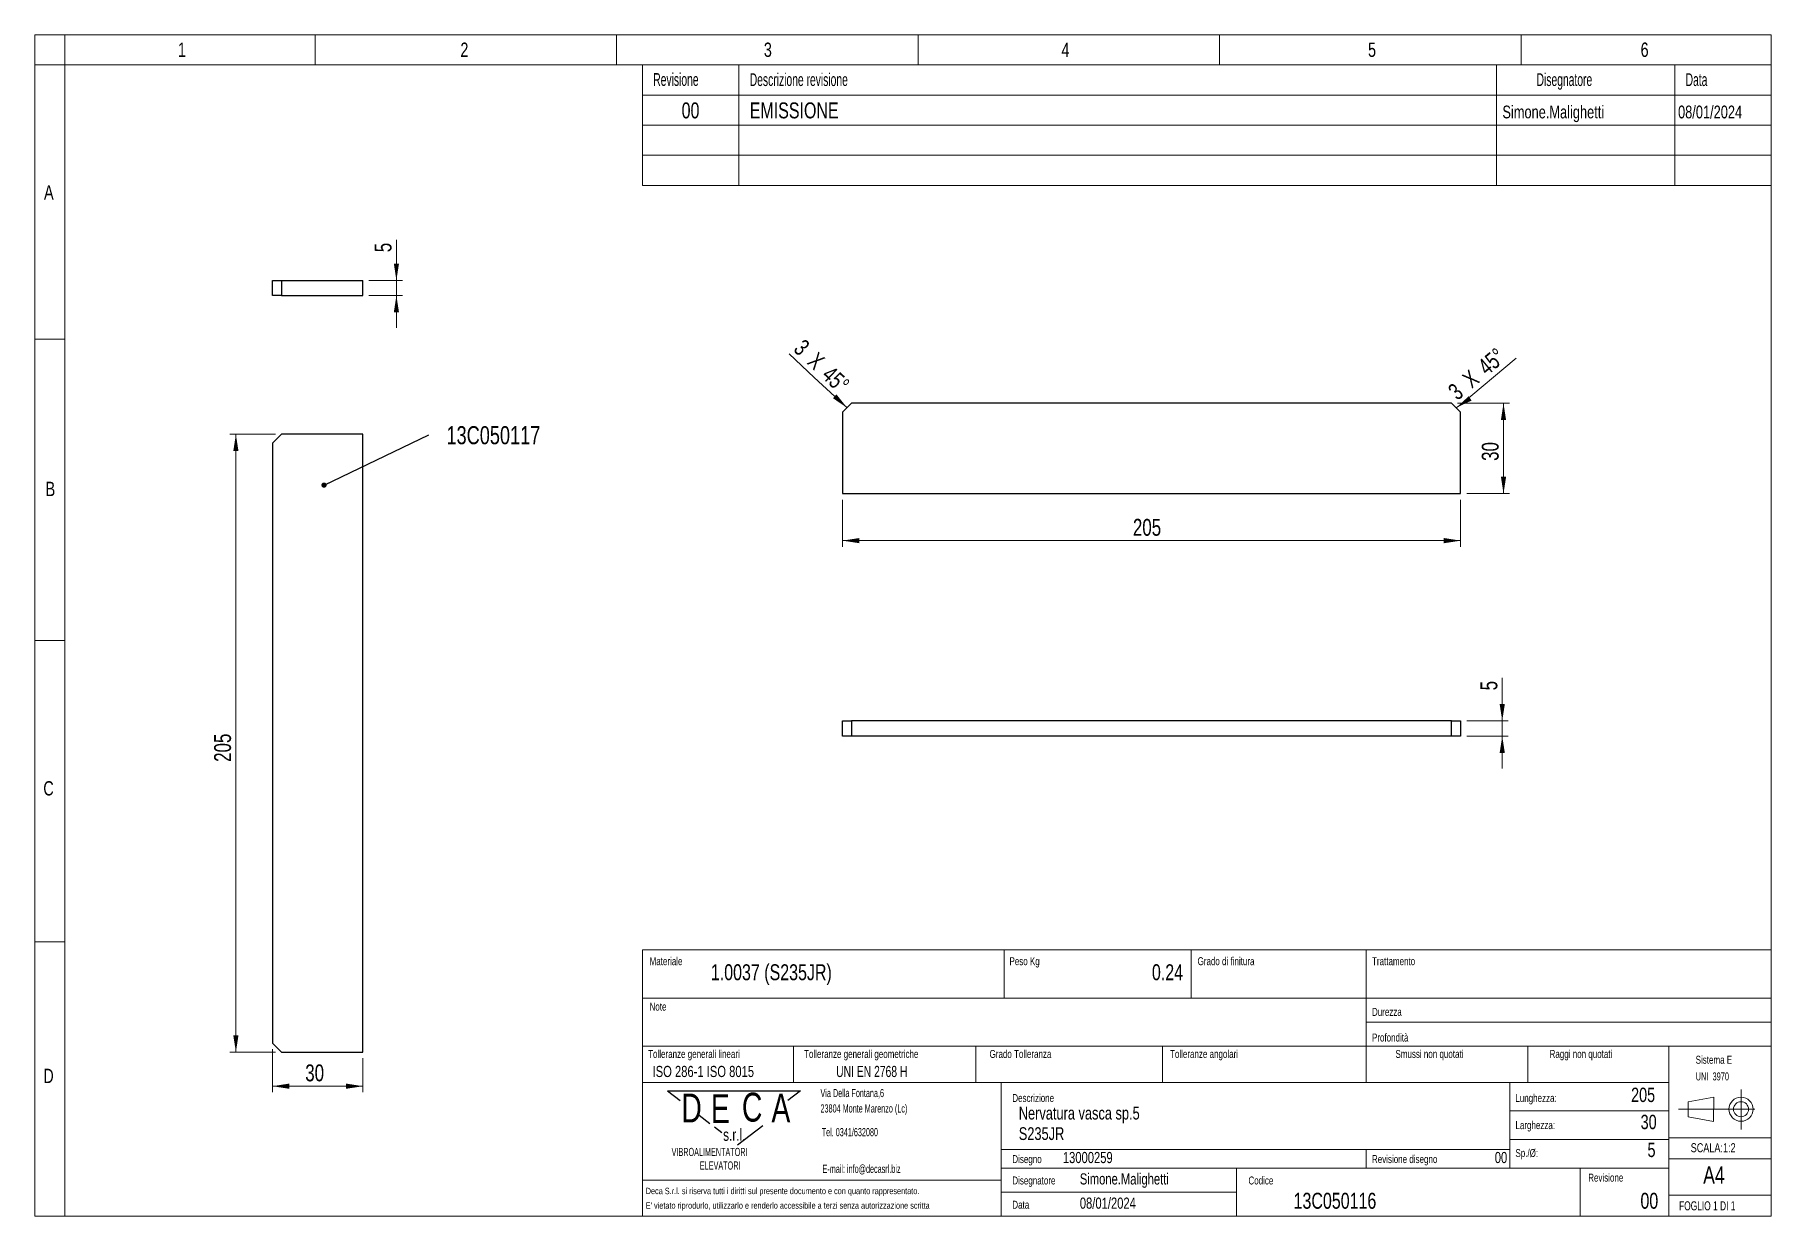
# Model space of a CAD drawing. Header units: millimetres. Extents: x 9 to 585, y 13 to 405.
import ezdxf

# ---------------------------------------------------------------- set-up
doc = ezdxf.new("R2010")
doc.units = ezdxf.units.MM
doc.header["$LTSCALE"] = 2
doc.linetypes.add('CENTERX2', pattern=[20.32, 12.7, -2.54, 2.54, -2.54])
doc.layers.add('FORMAT', color=7, linetype='Continuous')
doc.layers.add('TESTO', color=179, linetype='Continuous')
doc.styles.add('SLDTEXTSTYLE0', font='TXT', dxfattribs={"width": 0.75})
doc.styles.add('SLDTEXTSTYLE1', font='TXT', dxfattribs={"width": 0.605})
doc.styles.add('SLDTEXTSTYLE2', font='TXT', dxfattribs={"width": 0.732984})
doc.styles.add('SLDTEXTSTYLE3', font='TXT', dxfattribs={"width": 0.643617})
doc.styles.add('SLDTEXTSTYLE4', font='TXT', dxfattribs={"width": 0.694444})
doc.styles.add('SLDTEXTSTYLE5', font='TXT', dxfattribs={"width": 0.692308})
doc.dimstyles.new('SLDDIMSTYLE0', dxfattribs={"dimtxt": 5.6, "dimasz": 5.6, "dimexe": 0, "dimexo": 0.0625, "dimgap": 1.4, "dimtad": 1, "dimrnd": 1e-09, "dimzin": 12, "dimdsep": 46, "dimtxsty": 'SLDTEXTSTYLE0', "dimsah": 1, "dimcen": 0.09, "dimadec": 0, "dimazin": 3, "dimtfac": 1, "dimtofl": 0, "dimtmove": 0, "dimatfit": 3, "dimfxl": 1, "dimfrac": 2, "dimtolj": 1, "dimtzin": 12, "dimarcsym": 0})
doc.dimstyles.new('SLDDIMSTYLE1', dxfattribs={"dimtxt": 5.6, "dimasz": 5.6, "dimexe": 0, "dimexo": 0.0625, "dimgap": 1.4, "dimtad": 1, "dimrnd": 1e-09, "dimzin": 12, "dimdsep": 46, "dimtxsty": 'SLDTEXTSTYLE0', "dimsah": 1, "dimcen": 0.09, "dimadec": 0, "dimazin": 3, "dimtfac": 1, "dimtmove": 0, "dimatfit": 0, "dimfxl": 1, "dimfrac": 2, "dimtolj": 1, "dimtzin": 12, "dimarcsym": 0})
doc.dimstyles.new('SLDDIMSTYLE2', dxfattribs={"dimtxt": 0.18, "dimasz": 1.723077, "dimexe": 0, "dimexo": 0.0625, "dimgap": 0, "dimtad": 0, "dimtih": 1, "dimtoh": 1, "dimdec": 0, "dimrnd": 1e-09, "dimzin": 0, "dimdsep": 46, "dimtxsty": 'Standard', "dimblk1": 'DOT', "dimblk2": 'DOT', "dimsah": 1, "dimcen": 0.09, "dimadec": 0, "dimazin": 0, "dimtfac": 1.723077, "dimtdec": 0, "dimtofl": 0, "dimtmove": 0, "dimatfit": 3, "dimldrblk": 'DOT', "dimfxl": 1, "dimfrac": 2, "dimtolj": 1, "dimtzin": 0, "dimarcsym": 0})

# ---------------------------------------------------------------- blocks, each defined once
blk = doc.blocks.new('_D')
at = {"color": 7, "linetype": 'Continuous', "lineweight": 0}
for p, q in [((276.98, 250.94), (276.98, 235.35)), ((481.98, 250.94), (481.98, 235.35)), ((276.98, 237.35), (481.98, 237.35))]:
    blk.add_line(p, q, dxfattribs=at)
at = {"color": 7, "linetype": 'Continuous', "lineweight": 18}
for points in [[(276.98, 237.35), (282.58, 236.49), (282.58, 238.22)], [(481.98, 237.35), (476.38, 238.22), (476.38, 236.49)]]:
    blk.add_solid(points, dxfattribs=at)
at = {"color": 7, "linetype": 'Continuous', "lineweight": 18, "insert": (373.27, 244.57), "char_height": 5.6, "attachment_point": 1, "style": 'SLDTEXTSTYLE0'}
blk.add_mtext('205', dxfattribs=at)
blk = doc.blocks.new('_D_1')
at = {"color": 7, "linetype": 'Continuous', "lineweight": 0}
for p, q in [((480.98, 282.94), (498.2, 282.94)), ((496.2, 282.94), (496.2, 252.94)), ((483.98, 252.94), (498.2, 252.94))]:
    blk.add_line(p, q, dxfattribs=at)
at = {"color": 7, "linetype": 'Continuous', "lineweight": 18}
for points in [[(496.2, 282.94), (495.34, 277.34), (497.06, 277.34)], [(496.2, 252.94), (497.06, 258.54), (495.34, 258.54)]]:
    blk.add_solid(points, dxfattribs=at)
at = {"color": 7, "linetype": 'Continuous', "lineweight": 18, "insert": (488.98, 263.81), "char_height": 5.6, "attachment_point": 1, "rotation": 90, "style": 'SLDTEXTSTYLE0'}
blk.add_mtext('30', dxfattribs=at)
blk = doc.blocks.new('SW_CHAMFER_DIMENSION_0')
at = {"color": 0, "linetype": 'Continuous', "lineweight": 0}
for p, q in [((8.28, -7.82), (0, 0)), ((19.2, -17.88), (8.28, -7.82))]:
    blk.add_line(p, q, dxfattribs=at)
at = {"color": 0, "linetype": 'Continuous', "lineweight": 18}
blk.add_solid([(19.2, -17.88), (15.67, -13.45), (14.5, -14.72)], dxfattribs=at)
at = {"color": 0, "linetype": 'Continuous', "lineweight": 18, "char_height": 5.6, "attachment_point": 1, "rotation": 316.63805, "style": 'SLDTEXTSTYLE0'}
for s, insert in [('3', (4.96, 5.25)), ('X', (9.49, 0.97)), ('45°', (14.28, -3.56))]:
    blk.add_mtext(s, dxfattribs=dict(at, insert=insert))
blk = doc.blocks.new('SW_CHAMFER_DIMENSION_1')
at = {"color": 0, "linetype": 'Continuous', "lineweight": 0}
for p, q in [((0, 0), (18.45, 15.49)), ((-1.47, -0.98), (0, 0))]:
    blk.add_line(p, q, dxfattribs=at)
at = {"color": 0, "linetype": 'Continuous', "lineweight": 18}
blk.add_solid([(-1.47, -0.98), (3.67, 1.41), (2.72, 2.84)], dxfattribs=at)
at = {"color": 0, "linetype": 'Continuous', "lineweight": 18, "char_height": 5.6, "attachment_point": 1, "rotation": 40.01715, "style": 'SLDTEXTSTYLE0'}
for s, insert in [('45°', (5.18, 13.78)), ('X', (0.14, 9.54)), ('3', (-4.64, 5.53))]:
    blk.add_mtext(s, dxfattribs=dict(at, insert=insert))
blk = doc.blocks.new('_D_2')
at = {"color": 7, "linetype": 'Continuous', "lineweight": 0}
for p, q in [((495.78, 177.53), (495.78, 191.81)), ((483.98, 177.53), (497.78, 177.53)), ((495.78, 177.53), (495.78, 172.53)), ((483.98, 172.53), (497.78, 172.53)), ((495.78, 172.53), (495.78, 161.76))]:
    blk.add_line(p, q, dxfattribs=at)
at = {"color": 7, "linetype": 'Continuous', "lineweight": 18}
for points in [[(495.78, 177.53), (496.64, 183.13), (494.92, 183.13)], [(495.78, 172.53), (494.92, 166.93), (496.64, 166.93)]]:
    blk.add_solid(points, dxfattribs=at)
at = {"color": 7, "linetype": 'Continuous', "lineweight": 18, "insert": (488.56, 187.68), "char_height": 5.6, "attachment_point": 1, "rotation": 90, "style": 'SLDTEXTSTYLE0'}
blk.add_mtext('5', dxfattribs=at)
blk = doc.blocks.new('_D_3')
at = {"color": 7, "linetype": 'Continuous', "lineweight": 0}
for p, q in [((88.88, 272.65), (73.74, 272.65)), ((75.74, 272.65), (75.74, 67.65)), ((88.88, 67.65), (73.74, 67.65))]:
    blk.add_line(p, q, dxfattribs=at)
at = {"color": 7, "linetype": 'Continuous', "lineweight": 18}
for points in [[(75.74, 272.65), (74.87, 267.05), (76.6, 267.05)], [(75.74, 67.65), (76.6, 73.25), (74.87, 73.25)]]:
    blk.add_solid(points, dxfattribs=at)
at = {"color": 7, "linetype": 'Continuous', "lineweight": 18, "insert": (68.52, 163.95), "char_height": 5.6, "attachment_point": 1, "rotation": 90, "style": 'SLDTEXTSTYLE0'}
blk.add_mtext('205', dxfattribs=at)
blk = doc.blocks.new('_D_4')
at = {"color": 7, "linetype": 'Continuous', "lineweight": 0}
for p, q in [((87.88, 68.65), (87.88, 54.35)), ((117.88, 65.65), (117.88, 54.35)), ((87.88, 56.35), (117.88, 56.35))]:
    blk.add_line(p, q, dxfattribs=at)
at = {"color": 7, "linetype": 'Continuous', "lineweight": 18}
for points in [[(87.88, 56.35), (93.48, 55.49), (93.48, 57.22)], [(117.88, 56.35), (112.28, 57.22), (112.28, 55.49)]]:
    blk.add_solid(points, dxfattribs=at)
at = {"color": 7, "linetype": 'Continuous', "lineweight": 18, "insert": (98.74, 63.57), "char_height": 5.6, "attachment_point": 1, "style": 'SLDTEXTSTYLE0'}
blk.add_mtext('30', dxfattribs=at)
blk = doc.blocks.new('SW_NOTE_0')
at = {"color": 0, "linetype": 'Continuous', "lineweight": 0, "insert": (21.45, 2.87), "char_height": 6, "attachment_point": 2, "style": 'SLDTEXTSTYLE0'}
blk.add_mtext('13C050117', dxfattribs=at)
blk = doc.blocks.new('_Dot')
at = {"color": 0, "linetype": 'ByBlock', "lineweight": -2}
blk.add_line((-0.5, 0), (-1, 0), dxfattribs=at)
at = {"color": 0, "linetype": 'ByBlock', "const_width": 0.5}
blk.add_lwpolyline([(-0.25, 0, 1), (0.25, 0, 1)], format="xyb", close=True, dxfattribs=at)
blk = doc.blocks.new('_D_5')
at = {"color": 7, "linetype": 'Continuous', "lineweight": 0}
for p, q in [((128.98, 323.69), (128.98, 337.18)), ((119.88, 323.69), (130.98, 323.69)), ((128.98, 318.69), (128.98, 323.69)), ((119.88, 318.69), (130.98, 318.69)), ((128.98, 318.69), (128.98, 307.92))]:
    blk.add_line(p, q, dxfattribs=at)
at = {"color": 7, "linetype": 'Continuous', "lineweight": 18}
for points in [[(128.98, 323.69), (129.84, 329.29), (128.12, 329.29)], [(128.98, 318.69), (128.12, 313.09), (129.84, 313.09)]]:
    blk.add_solid(points, dxfattribs=at)
at = {"color": 7, "linetype": 'Continuous', "lineweight": 18, "insert": (121.76, 333.04), "char_height": 5.6, "attachment_point": 1, "rotation": 90, "style": 'SLDTEXTSTYLE0'}
blk.add_mtext('5', dxfattribs=at)

msp = doc.modelspace()

# ---------------------------------------------------------------- linework, layer by layer
at = {"color": 7, "linetype": 'Continuous', "lineweight": 18}
for p, q in [((9.014, 395.197), (9.014, 405.197)), ((9.014, 405.197), (19.014, 405.197)), ((19.014, 405.197), (585.014, 405.197)), ((19.014, 395.197), (19.014, 405.197)), ((102.014, 405.197), (102.014, 395.197)), ((202.014, 405.197), (202.014, 395.197)), ((302.014, 405.197), (302.014, 395.197)), ((402.014, 405.197), (402.014, 395.197)), ((502.014, 405.197), (502.014, 395.197)), ((585.014, 405.197), (585.014, 395.197)), ((9.014, 13.197), (9.014, 395.197)), ((9.014, 395.197), (19.014, 395.197)), ((19.014, 13.197), (19.014, 395.197)), ((19.014, 395.197), (585.014, 395.197)), ((585.014, 395.197), (210.614, 395.197)), ((210.614, 395.197), (585.014, 395.197)), ((210.614, 385.197), (210.614, 395.197)), ((210.614, 395.197), (585.014, 395.197)), ((242.614, 385.197), (242.614, 395.197)), ((493.838, 385.197), (493.838, 395.197)), ((553.014, 385.197), (553.014, 395.197)), ((585.014, 13.197), (585.014, 395.197)), ((585.014, 385.197), (585.014, 395.197)), ((585.014, 385.197), (585.014, 395.197)), ((210.614, 385.197), (585.014, 385.197)), ((210.614, 385.197), (210.614, 355.197)), ((242.614, 385.197), (242.614, 355.197)), ((493.838, 385.197), (493.838, 355.197)), ((553.014, 385.197), (553.014, 355.197)), ((585.014, 385.197), (585.014, 355.197)), ((585.014, 385.197), (585.014, 355.197)), ((210.614, 375.197), (585.014, 375.197)), ((210.614, 365.197), (585.014, 365.197)), ((210.614, 355.197), (585.014, 355.197)), ((19.014, 304.197), (9.014, 304.197)), ((19.014, 204.197), (9.014, 204.197)), ((19.014, 104.197), (9.014, 104.197)), ((210.592, 101.602), (210.592, 13.202)), ((210.592, 101.602), (584.993, 101.602)), ((330.592, 101.602), (330.592, 85.602)), ((392.592, 101.602), (392.592, 85.602)), ((450.592, 85.602), (450.592, 101.602)), ((584.993, 101.602), (584.993, 13.202)), ((585.014, 101.597), (585.014, 13.197)), ((210.592, 85.602), (584.993, 85.602)), ((450.592, 85.602), (450.592, 69.6)), ((450.592, 77.602), (584.993, 77.602)), ((210.592, 69.6), (584.993, 69.6)), ((260.725, 69.6), (260.725, 57.602)), ((321.12, 69.6), (321.12, 57.602)), ((383.081, 69.6), (383.081, 57.602)), ((450.625, 69.6), (450.625, 57.602)), ((504.216, 69.6), (504.216, 57.602)), ((550.992, 69.6), (550.992, 13.202)), ((210.592, 57.602), (329.592, 57.602)), ((329.592, 57.602), (329.592, 13.202)), ((329.592, 57.602), (550.992, 57.602)), ((498.254, 57.602), (498.254, 48.135)), ((565.943, 52.658), (557.434, 51.158)), ((565.943, 52.658), (565.902, 44.658)), ((498.254, 48.135), (498.254, 38.668)), ((498.254, 48.135), (550.992, 48.135)), ((557.434, 51.158), (557.434, 46.158)), ((565.902, 44.658), (557.434, 46.158)), ((329.592, 35.402), (498.254, 35.402)), ((450.625, 35.402), (450.625, 29.202)), ((498.254, 38.668), (498.254, 29.202)), ((498.254, 38.668), (550.992, 38.668)), ((550.992, 39.202), (584.993, 39.202)), ((550.993, 39.202), (584.993, 39.202)), ((550.993, 39.202), (550.993, 13.202)), ((329.592, 29.202), (550.992, 29.202)), ((407.634, 29.202), (407.634, 13.202)), ((521.605, 29.202), (521.605, 13.202)), ((550.993, 32.202), (584.993, 32.202)), ((210.592, 25.202), (329.723, 25.202)), ((407.634, 21.202), (329.592, 21.202)), ((550.993, 20.202), (584.993, 20.202)), ((9.014, 13.197), (19.014, 13.197)), ((19.014, 13.197), (585.014, 13.197)), ((210.592, 13.202), (584.993, 13.202)), ((210.593, 13.202), (584.993, 13.202)), ((210.614, 13.197), (585.014, 13.197))]:
    msp.add_line(p, q, dxfattribs=at)
at = {"color": 7, "linetype": 'Continuous', "lineweight": 25}
for p, q in [((87.88, 318.689), (87.88, 323.689)), ((87.88, 323.689), (90.88, 323.689)), ((90.88, 323.689), (90.88, 318.689)), ((90.88, 323.689), (117.88, 323.689)), ((117.88, 318.689), (117.88, 323.689)), ((90.88, 318.689), (87.88, 318.689)), ((90.88, 318.689), (117.88, 318.689)), ((279.978, 282.944), (276.978, 279.944)), ((478.978, 282.944), (279.978, 282.944)), ((481.978, 279.944), (478.978, 282.944)), ((276.978, 279.944), (276.978, 252.944)), ((481.978, 252.944), (481.978, 279.944)), ((90.88, 272.653), (87.88, 269.653)), ((117.88, 272.653), (90.88, 272.653)), ((117.88, 67.653), (117.88, 272.653)), ((87.88, 269.653), (87.88, 70.653)), ((276.978, 252.944), (481.978, 252.944)), ((276.978, 172.525), (276.978, 177.525)), ((276.978, 177.525), (279.978, 177.525)), ((279.978, 177.525), (279.978, 172.525)), ((478.978, 177.525), (279.978, 177.525)), ((478.978, 172.525), (478.978, 177.525)), ((478.978, 177.525), (481.978, 177.525)), ((481.978, 177.525), (481.978, 172.525)), ((279.978, 172.525), (276.978, 172.525)), ((478.978, 172.525), (279.978, 172.525)), ((481.978, 172.525), (478.978, 172.525)), ((87.88, 70.653), (90.88, 67.653)), ((90.88, 67.653), (117.88, 67.653))]:
    msp.add_line(p, q, dxfattribs=at)
at = {"color": 7, "linetype": 'CENTERX2', "lineweight": 18}
for p, q in [((574.98, 55.219), (574.98, 42.029)), ((554.194, 48.715), (581.189, 48.715))]:
    msp.add_line(p, q, dxfattribs=at)
at = {"color": 7, "linetype": 'Continuous', "lineweight": 18}
for radius in [4, 2.5]:
    msp.add_circle((574.98, 48.715), radius, dxfattribs=at)
at = {"layer": 'TESTO'}
for p, q in [((218.895, 54.818), (263.038, 54.818)), ((218.895, 54.818), (223.048, 51.627)), ((263.038, 54.818), (258.848, 51.599)), ((229.354, 46.783), (232.969, 44.006)), ((234.497, 42.856), (236.94, 40.944)), ((250.492, 43.251), (242.097, 36.802))]:
    msp.add_line(p, q, dxfattribs=at)

# ---------------------------------------------------------------- block references
at = {"color": 7, "linetype": 'Continuous', "lineweight": 18}
for name, p in [('SW_CHAMFER_DIMENSION_0', (259.275, 299.321)), ('SW_CHAMFER_DIMENSION_1', (481.946, 282.419))]:
    msp.add_blockref(name, p, dxfattribs=at)
at = {"color": 7, "linetype": 'Continuous', "lineweight": 0}
msp.add_blockref('SW_NOTE_0', (139.699, 272.461), dxfattribs=at)

# ---------------------------------------------------------------- texts
for s, insert, char_height, attachment_point, style in [('1', (56.513, 402.603), 4.763, 1, 'SLDTEXTSTYLE0'), ('2', (150.205, 402.603), 4.763, 1, 'SLDTEXTSTYLE0'), ('3', (250.868, 402.603), 4.763, 1, 'SLDTEXTSTYLE0'), ('4', (349.588, 402.603), 4.763, 1, 'SLDTEXTSTYLE0'), ('5', (451.254, 402.603), 4.763, 1, 'SLDTEXTSTYLE0'), ('6', (541.672, 402.603), 4.763, 1, 'SLDTEXTSTYLE0'), ('Revisione', (214.173, 392.454), 4.2333, 1, 'SLDTEXTSTYLE1'), ('Descrizione revisione', (246.177, 392.418), 4.23333, 1, 'SLDTEXTSTYLE1'), ('Disegnatore', (507.163, 392.418), 4.23333, 1, 'SLDTEXTSTYLE1'), ('Data', (556.6, 392.418), 4.2333, 1, 'SLDTEXTSTYLE1'), ('00', (223.589, 382.736), 5.2917, 1, 'SLDTEXTSTYLE0'), ('EMISSIONE', (246.177, 382.736), 5.2917, 1, 'SLDTEXTSTYLE0'), ('Simone.Malighetti', (495.838, 381.683), 4.23333, 1, 'SLDTEXTSTYLE0'), ('08/01/2024', (554.096, 381.683), 4.2333, 1, 'SLDTEXTSTYLE0'), ('A', (12.097, 355.281), 4.763, 1, 'SLDTEXTSTYLE0'), ('B', (12.626, 256.891), 4.763, 1, 'SLDTEXTSTYLE0'), ('C', (11.867, 157.559), 4.763, 1, 'SLDTEXTSTYLE0'), ('Materiale', (212.957, 99.147), 2.6458, 1, 'SLDTEXTSTYLE0'), ('Peso Kg', (332.331, 99.147), 2.6458, 1, 'SLDTEXTSTYLE0'), ('Grado di finitura', (394.723, 99.147), 2.64583, 1, 'SLDTEXTSTYLE0'), ('Trattamento', (452.592, 99.147), 2.64583, 1, 'SLDTEXTSTYLE0'), ('1.0037 (S235JR)', (233.281, 96.807), 5.29167, 1, 'SLDTEXTSTYLE0'), ('0.24', (389.912, 96.807), 5.2917, 3, 'SLDTEXTSTYLE0'), ('Note', (212.957, 84.081), 2.6458, 1, 'SLDTEXTSTYLE0'), ('Durezza', (452.575, 82.325), 2.6458, 1, 'SLDTEXTSTYLE0'), ('Profondità', (452.575, 73.819), 2.6458, 1, 'SLDTEXTSTYLE0'), ('Tolleranze generali lineari', (212.483, 68.374), 2.64583, 1, 'SLDTEXTSTYLE0'), ('Tolleranze generali geometriche', (264.212, 68.374), 2.64583, 1, 'SLDTEXTSTYLE0'), ('Grado Tolleranza', (325.732, 68.374), 2.64583, 1, 'SLDTEXTSTYLE0'), ('Tolleranze angolari', (385.573, 68.374), 2.64583, 1, 'SLDTEXTSTYLE0'), ('Smussi non quotati', (460.36, 68.374), 2.64583, 1, 'SLDTEXTSTYLE0'), ('Raggi non quotati', (511.485, 68.374), 2.64583, 1, 'SLDTEXTSTYLE0'), ('Sistema E', (559.935, 66.447), 2.6458, 1, 'SLDTEXTSTYLE0'), ('D', (11.867, 62.144), 4.763, 1, 'SLDTEXTSTYLE0'), ('ISO 286-1 ISO 8015', (213.945, 63.094), 3.70417, 1, 'SLDTEXTSTYLE0'), ('UNI EN 2768 H', (274.841, 63.094), 3.70417, 1, 'SLDTEXTSTYLE5'), ('UNI  3970', (559.935, 60.919), 2.6458, 1, 'SLDTEXTSTYLE4'), ('Descrizione', (333.274, 53.761), 2.64583, 1, 'SLDTEXTSTYLE0'), ('Lunghezza:', (500.127, 53.761), 2.6458, 1, 'SLDTEXTSTYLE0'), ('205', (546.486, 55.866), 4.7625, 3, 'SLDTEXTSTYLE0'), ('Nervatura vasca sp.5', (335.414, 49.525), 4.23333, 1, 'SLDTEXTSTYLE0'), ('30', (546.999, 46.865), 4.7625, 3, 'SLDTEXTSTYLE0'), ('S235JR', (335.414, 42.733), 4.2333, 1, 'SLDTEXTSTYLE0'), ('Larghezza:', (500.159, 44.759), 2.6458, 1, 'SLDTEXTSTYLE0'), ('13000259', (350.036, 34.542), 3.7042, 1, 'SLDTEXTSTYLE0'), ('00', (497.429, 34.542), 3.7042, 3, 'SLDTEXTSTYLE0'), ('Sp./Ø:', (500.159, 35.505), 2.6458, 1, 'SLDTEXTSTYLE0'), ('5', (546.62, 37.61), 4.763, 3, 'SLDTEXTSTYLE0'), ('SCALA:1:2', (558.294, 37.441), 3, 1, 'SLDTEXTSTYLE0'), ('Disegno', (333.274, 33.49), 2.6458, 1, 'SLDTEXTSTYLE0'), ('Revisione disegno', (452.575, 33.49), 2.64583, 1, 'SLDTEXTSTYLE0'), ('A4', (562.43, 29.788), 5.8208, 1, 'SLDTEXTSTYLE0'), ('Disegnatore', (333.274, 26.394), 2.64583, 1, 'SLDTEXTSTYLE0'), ('Simone.Malighetti', (355.665, 27.446), 3.70417, 1, 'SLDTEXTSTYLE0'), ('Codice', (411.594, 26.394), 2.6458, 1, 'SLDTEXTSTYLE0'), ('Revisione', (524.293, 27.337), 2.6458, 1, 'SLDTEXTSTYLE0'), ('Deca S.r.l. si riserva tutti i diritti sul presente documento e con quanto rappresentato.', (211.676, 22.652), 2.11667, 1, 'SLDTEXTSTYLE0'), ("E' vietato riprodurlo, utilizzarlo e renderlo accessibile a terzi senza autorizzazione scritta", (211.676, 17.83), 2.11667, 1, 'SLDTEXTSTYLE0'), ('Data', (333.274, 18.356), 2.6458, 1, 'SLDTEXTSTYLE0'), ('08/01/2024', (355.665, 19.409), 3.7042, 1, 'SLDTEXTSTYLE0'), ('13C050116', (426.568, 20.988), 5.2917, 1, 'SLDTEXTSTYLE0'), ('00', (547.523, 20.988), 5.2917, 3, 'SLDTEXTSTYLE0'), ('FOGLIO 1 DI 1', (554.439, 18.171), 3, 1, 'SLDTEXTSTYLE5')]:
    msp.add_mtext(s, dxfattribs=dict(at, insert=insert, char_height=char_height, attachment_point=attachment_point, style=style))
at = {"layer": 'FORMAT', "char_height": 2.7, "attachment_point": 1, "style": 'SLDTEXTSTYLE3'}
for s, insert in [('Via Della Fontana,6', (269.644, 55.439)), ('23804 Monte Marenzo (Lc)', (269.644, 50.32)), ('Tel. 0341/632080', (270.046, 42.453)), ('VIBROALIMENTATORI', (220.263, 35.882)), ('ELEVATORI', (229.644, 31.398)), ('E-mail: info@decasrl.biz', (270.305, 30.286))]:
    msp.add_mtext(s, dxfattribs=dict(at, insert=insert))
at = {"layer": 'TESTO', "attachment_point": 1, "style": 'SLDTEXTSTYLE2'}
for s, insert, char_height in [('D', (223.478, 53.912), 9.6), ('E', (233.281, 53.7), 9.6), ('C', (243.579, 54.192), 9.6), ('A', (253.375, 53.912), 9.6), ('s.r.l.', (237.353, 42.227), 4)]:
    msp.add_mtext(s, dxfattribs=dict(at, insert=insert, char_height=char_height))

# ---------------------------------------------------------------- dimensions: what is measured, and where the dimension line sits
at = {"color": 7, "linetype": 'Continuous', "lineweight": 18}
for base, p1, p2, dimstyle, picture, middle in [((128.981, 323.689), (117.88, 318.689), (117.88, 323.689), 'SLDDIMSTYLE1', '_D_5', (128.981, 335.11)), ((496.201, 252.944), (478.978, 282.944), (481.978, 252.944), 'SLDDIMSTYLE0', '_D_1', (496.201, 267.944)), ((75.735, 67.653), (90.88, 272.653), (90.88, 67.653), 'SLDDIMSTYLE0', '_D_3', (75.735, 170.153)), ((495.783, 172.525), (481.978, 177.525), (481.978, 172.525), 'SLDDIMSTYLE1', '_D_2', (495.783, 189.746))]:
    dim = msp.add_linear_dim(base=base, p1=p1, p2=p2, angle=90, dimstyle=dimstyle, dxfattribs=at)
    dim.commit()
    dim.dimension.update_dxf_attribs({"geometry": picture, "text_midpoint": middle, "dimtype": 160})
for base, p1, p2, picture, middle in [((481.978, 237.354), (276.978, 252.944), (481.978, 252.944), '_D', (379.478, 237.354)), ((117.88, 56.354), (87.88, 70.653), (117.88, 67.653), '_D_4', (102.88, 56.354))]:
    dim = msp.add_linear_dim(base=base, p1=p1, p2=p2, dimstyle='SLDDIMSTYLE0', dxfattribs=at)
    dim.commit()
    dim.dimension.update_dxf_attribs({"geometry": picture, "text_midpoint": middle, "dimtype": 160})

# ---------------------------------------------------------------- leaders
at = {"color": 7, "linetype": 'Continuous', "lineweight": 0}
msp.add_leader([(104.968, 255.763), (139.699, 272.461)], dimstyle='SLDDIMSTYLE2', dxfattribs=at)

doc.saveas('drawing.dxf')
